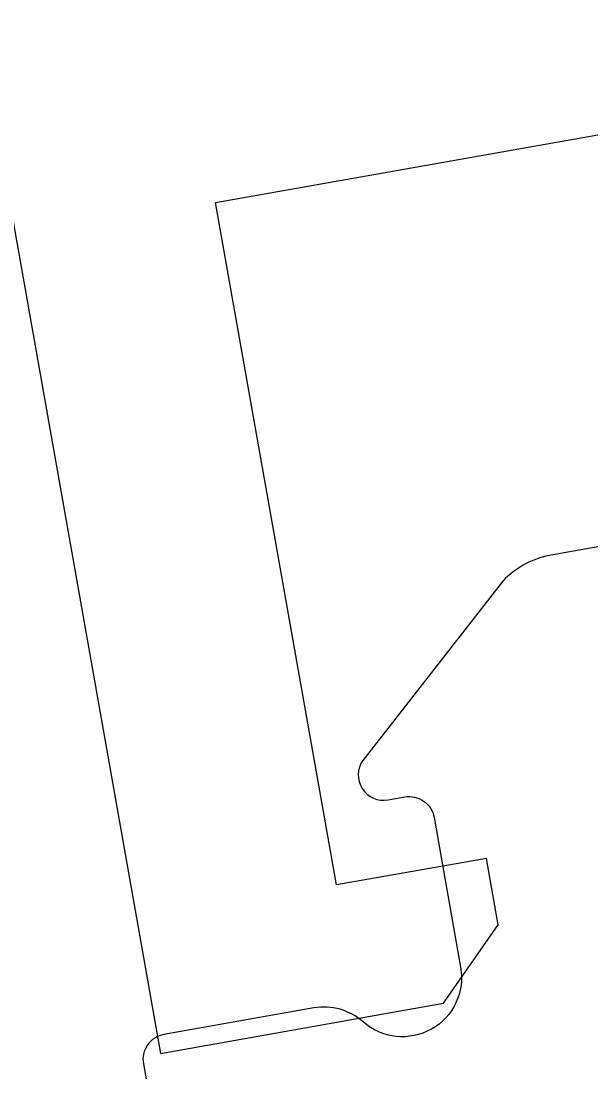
# Model space of a CAD drawing. Header units: millimetres. Extents: x -434100 to 9270898, y 0 to 249028.
# Drawn here: x 75377.57 to 75381.68, y 106373.05 to 106380.63 of the extents above; entities that cross this region are included whole.
import ezdxf
from ezdxf import colors
from ezdxf.entities.mleader import LeaderData, LeaderLine
from ezdxf.math import Vec2, Vec3

# ---------------------------------------------------------------- set-up
doc = ezdxf.new("R2010")
doc.units = ezdxf.units.MM
doc.header["$MEASUREMENT"] = 0
doc.linetypes.add('HIDDEN', pattern=[6, 4, -2])
doc.layers.get('0').update_dxf_attribs({"color": 250, "lineweight": 9})
for name, color, linetype, lineweight in [('АР_Отметки', 250, 'Continuous', 15), ('АР_Размеры', 175, 'Continuous', 9), ('АР_Сущ Несущая стена', 216, 'Continuous', 30), ('перекр 0.3', 181, 'Continuous', 30)]:
    doc.layers.add(name, color=color, linetype=linetype, lineweight=lineweight)
doc.styles.add('ISOCPEUR', font='isocpeur.TTF', dxfattribs={"width": 0.7})

# ---------------------------------------------------------------- blocks, each defined once
blk = doc.blocks.new('_DotSmall')
at = {"color": 0, "linetype": 'ByBlock', "const_width": 0.5}
blk.add_lwpolyline([(-0.0625, 0, 1), (0.0625, 0, 1)], format="xyb", close=True, dxfattribs=at)

msp = doc.modelspace()

# ---------------------------------------------------------------- linework, layer by layer
at = {"layer": 'АР_Размеры', "color": 5, "lineweight": 0, "ltscale": 100, "transparency": 33554687}
msp.add_lwpolyline([(75361.3021, 106470.6668), (75378.5795, 106373.185), (75380.6204, 106373.5468), (75381.0155, 106374.112), (75380.9303, 106374.5923), (75379.8499, 106374.4008), (75378.9775, 106379.3229), (75382.6991, 106379.9825)], dxfattribs=at)
msp.add_lwpolyline([(75361.3021, 106470.6668), (75378.5795, 106373.185), (75380.6204, 106373.5468), (75381.0155, 106374.112), (75380.9303, 106374.5923), (75379.8499, 106374.4008), (75378.9775, 106379.3229), (75382.6991, 106379.9825)], dxfattribs=at)
msp.add_lwpolyline([(75361.3021, 106470.6668), (75378.5795, 106373.185), (75380.6204, 106373.5468), (75381.0155, 106374.112), (75380.9303, 106374.5923), (75379.8499, 106374.4008), (75378.9775, 106379.3229), (75382.6991, 106379.9825)], dxfattribs=at)
msp.add_lwpolyline([(75361.3021, 106470.6668), (75378.5795, 106373.185), (75380.6204, 106373.5468), (75381.0155, 106374.112), (75380.9303, 106374.5923), (75379.8499, 106374.4008), (75378.9775, 106379.3229), (75382.6991, 106379.9825)], dxfattribs=at)
msp.add_lwpolyline([(75361.3021, 106470.6668), (75378.5795, 106373.185), (75380.6204, 106373.5468), (75381.0155, 106374.112), (75380.9303, 106374.5923), (75379.8499, 106374.4008), (75378.9775, 106379.3229), (75382.6991, 106379.9825)], dxfattribs=at)
msp.add_lwpolyline([(75361.3021, 106470.6668), (75378.5795, 106373.185), (75380.6204, 106373.5468), (75381.0155, 106374.112), (75380.9303, 106374.5923), (75379.8499, 106374.4008), (75378.9775, 106379.3229), (75382.6991, 106379.9825)], dxfattribs=at)
msp.add_lwpolyline([(75361.3021, 106470.6668), (75378.5795, 106373.185), (75380.6204, 106373.5468), (75381.0155, 106374.112), (75380.9303, 106374.5923), (75379.8499, 106374.4008), (75378.9775, 106379.3229), (75382.6991, 106379.9825)], dxfattribs=at)
msp.add_lwpolyline([(75361.3021, 106470.6668), (75378.5795, 106373.185), (75380.6204, 106373.5468), (75381.0155, 106374.112), (75380.9303, 106374.5923), (75379.8499, 106374.4008), (75378.9775, 106379.3229), (75382.6991, 106379.9825)], dxfattribs=at)
msp.add_lwpolyline([(75361.3021, 106470.6668), (75378.5795, 106373.185), (75380.6204, 106373.5468), (75381.0155, 106374.112), (75380.9303, 106374.5923), (75379.8499, 106374.4008), (75378.9775, 106379.3229), (75382.6991, 106379.9825)], dxfattribs=at)
msp.add_lwpolyline([(75361.3021, 106470.6668), (75378.5795, 106373.185), (75380.6204, 106373.5468), (75381.0155, 106374.112), (75380.9303, 106374.5923), (75379.8499, 106374.4008), (75378.9775, 106379.3229), (75382.6991, 106379.9825)], dxfattribs=at)
msp.add_lwpolyline([(75361.3021, 106470.6668), (75378.5795, 106373.185), (75380.6204, 106373.5468), (75381.0155, 106374.112), (75380.9303, 106374.5923), (75379.8499, 106374.4008), (75378.9775, 106379.3229), (75382.6991, 106379.9825)], dxfattribs=at)
msp.add_lwpolyline([(75361.3021, 106470.6668), (75378.5795, 106373.185), (75380.6204, 106373.5468), (75381.0155, 106374.112), (75380.9303, 106374.5923), (75379.8499, 106374.4008), (75378.9775, 106379.3229), (75382.6991, 106379.9825)], dxfattribs=at)
msp.add_lwpolyline([(75361.3021, 106470.6668), (75378.5795, 106373.185), (75380.6204, 106373.5468), (75381.0155, 106374.112), (75380.9303, 106374.5923), (75379.8499, 106374.4008), (75378.9775, 106379.3229), (75382.6991, 106379.9825)], dxfattribs=at)
msp.add_lwpolyline([(75361.3021, 106470.6668), (75378.5795, 106373.185), (75380.6204, 106373.5468), (75381.0155, 106374.112), (75380.9303, 106374.5923), (75379.8499, 106374.4008), (75378.9775, 106379.3229), (75382.6991, 106379.9825)], dxfattribs=at)
msp.add_lwpolyline([(75361.3021, 106470.6668), (75378.5795, 106373.185), (75380.6204, 106373.5468), (75381.0155, 106374.112), (75380.9303, 106374.5923), (75379.8499, 106374.4008), (75378.9775, 106379.3229), (75382.6991, 106379.9825)], dxfattribs=at)
msp.add_lwpolyline([(75361.3021, 106470.6668), (75378.5795, 106373.185), (75380.6204, 106373.5468), (75381.0155, 106374.112), (75380.9303, 106374.5923), (75379.8499, 106374.4008), (75378.9775, 106379.3229), (75382.6991, 106379.9825)], dxfattribs=at)
msp.add_lwpolyline([(75361.3021, 106470.6668), (75378.5795, 106373.185), (75380.6204, 106373.5468), (75381.0155, 106374.112), (75380.9303, 106374.5923), (75379.8499, 106374.4008), (75378.9775, 106379.3229), (75382.6991, 106379.9825)], dxfattribs=at)
msp.add_lwpolyline([(75361.3021, 106470.6668), (75378.5795, 106373.185), (75380.6204, 106373.5468), (75381.0155, 106374.112), (75380.9303, 106374.5923), (75379.8499, 106374.4008), (75378.9775, 106379.3229), (75382.6991, 106379.9825)], dxfattribs=at)
msp.add_lwpolyline([(75361.3021, 106470.6668), (75378.5795, 106373.185), (75380.6204, 106373.5468), (75381.0155, 106374.112), (75380.9303, 106374.5923), (75379.8499, 106374.4008), (75378.9775, 106379.3229), (75382.6991, 106379.9825)], dxfattribs=at)
msp.add_lwpolyline([(75361.3021, 106470.6668), (75378.5795, 106373.185), (75380.6204, 106373.5468), (75381.0155, 106374.112), (75380.9303, 106374.5923), (75379.8499, 106374.4008), (75378.9775, 106379.3229), (75382.6991, 106379.9825)], dxfattribs=at)
msp.add_lwpolyline([(75361.3021, 106470.6668), (75378.5795, 106373.185), (75380.6204, 106373.5468), (75381.0155, 106374.112), (75380.9303, 106374.5923), (75379.8499, 106374.4008), (75378.9775, 106379.3229), (75382.6991, 106379.9825)], dxfattribs=at)
msp.add_lwpolyline([(75361.3021, 106470.6668), (75378.5795, 106373.185), (75380.6204, 106373.5468), (75381.0155, 106374.112), (75380.9303, 106374.5923), (75379.8499, 106374.4008), (75378.9775, 106379.3229), (75382.6991, 106379.9825)], dxfattribs=at)
msp.add_lwpolyline([(75361.3021, 106470.6668), (75378.5795, 106373.185), (75380.6204, 106373.5468), (75381.0155, 106374.112), (75380.9303, 106374.5923), (75379.8499, 106374.4008), (75378.9775, 106379.3229), (75382.6991, 106379.9825)], dxfattribs=at)
msp.add_lwpolyline([(75361.3021, 106470.6668), (75378.5795, 106373.185), (75380.6204, 106373.5468), (75381.0155, 106374.112), (75380.9303, 106374.5923), (75379.8499, 106374.4008), (75378.9775, 106379.3229), (75382.6991, 106379.9825)], dxfattribs=at)
msp.add_lwpolyline([(75361.3021, 106470.6668), (75378.5795, 106373.185), (75380.6204, 106373.5468), (75381.0155, 106374.112), (75380.9303, 106374.5923), (75379.8499, 106374.4008), (75378.9775, 106379.3229), (75382.6991, 106379.9825)], dxfattribs=at)
msp.add_lwpolyline([(75361.3021, 106470.6668), (75378.5795, 106373.185), (75380.6204, 106373.5468), (75381.0155, 106374.112), (75380.9303, 106374.5923), (75379.8499, 106374.4008), (75378.9775, 106379.3229), (75382.6991, 106379.9825)], dxfattribs=at)
msp.add_lwpolyline([(75361.3021, 106470.6668), (75378.5795, 106373.185), (75380.6204, 106373.5468), (75381.0155, 106374.112), (75380.9303, 106374.5923), (75379.8499, 106374.4008), (75378.9775, 106379.3229), (75382.6991, 106379.9825)], dxfattribs=at)
msp.add_lwpolyline([(75361.3021, 106470.6668), (75378.5795, 106373.185), (75380.6204, 106373.5468), (75381.0155, 106374.112), (75380.9303, 106374.5923), (75379.8499, 106374.4008), (75378.9775, 106379.3229), (75382.6991, 106379.9825)], dxfattribs=at)
msp.add_lwpolyline([(75361.3021, 106470.6668), (75378.5795, 106373.185), (75380.6204, 106373.5468), (75381.0155, 106374.112), (75380.9303, 106374.5923), (75379.8499, 106374.4008), (75378.9775, 106379.3229), (75382.6991, 106379.9825)], dxfattribs=at)
msp.add_lwpolyline([(75361.3021, 106470.6668), (75378.5795, 106373.185), (75380.6204, 106373.5468), (75381.0155, 106374.112), (75380.9303, 106374.5923), (75379.8499, 106374.4008), (75378.9775, 106379.3229), (75382.6991, 106379.9825)], dxfattribs=at)
msp.add_lwpolyline([(75361.3021, 106470.6668), (75378.5795, 106373.185), (75380.6204, 106373.5468), (75381.0155, 106374.112), (75380.9303, 106374.5923), (75379.8499, 106374.4008), (75378.9775, 106379.3229), (75382.6991, 106379.9825)], dxfattribs=at)
msp.add_lwpolyline([(75361.3021, 106470.6668), (75378.5795, 106373.185), (75380.6204, 106373.5468), (75381.0155, 106374.112), (75380.9303, 106374.5923), (75379.8499, 106374.4008), (75378.9775, 106379.3229), (75382.6991, 106379.9825)], dxfattribs=at)
msp.add_lwpolyline([(75361.3021, 106470.6668), (75378.5795, 106373.185), (75380.6204, 106373.5468), (75381.0155, 106374.112), (75380.9303, 106374.5923), (75379.8499, 106374.4008), (75378.9775, 106379.3229), (75382.6991, 106379.9825)], dxfattribs=at)
msp.add_lwpolyline([(75361.3021, 106470.6668), (75378.5795, 106373.185), (75380.6204, 106373.5468), (75381.0155, 106374.112), (75380.9303, 106374.5923), (75379.8499, 106374.4008), (75378.9775, 106379.3229), (75382.6991, 106379.9825)], dxfattribs=at)
msp.add_lwpolyline([(75361.3021, 106470.6668), (75378.5795, 106373.185), (75380.6204, 106373.5468), (75381.0155, 106374.112), (75380.9303, 106374.5923), (75379.8499, 106374.4008), (75378.9775, 106379.3229), (75382.6991, 106379.9825)], dxfattribs=at)
msp.add_lwpolyline([(75361.3021, 106470.6668), (75378.5795, 106373.185), (75380.6204, 106373.5468), (75381.0155, 106374.112), (75380.9303, 106374.5923), (75379.8499, 106374.4008), (75378.9775, 106379.3229), (75382.6991, 106379.9825)], dxfattribs=at)
msp.add_lwpolyline([(75361.3021, 106470.6668), (75378.5795, 106373.185), (75380.6204, 106373.5468), (75381.0155, 106374.112), (75380.9303, 106374.5923), (75379.8499, 106374.4008), (75378.9775, 106379.3229), (75382.6991, 106379.9825)], dxfattribs=at)
msp.add_lwpolyline([(75361.3021, 106470.6668), (75378.5795, 106373.185), (75380.6204, 106373.5468), (75381.0155, 106374.112), (75380.9303, 106374.5923), (75379.8499, 106374.4008), (75378.9775, 106379.3229), (75382.6991, 106379.9825)], dxfattribs=at)
msp.add_lwpolyline([(75361.3021, 106470.6668), (75378.5795, 106373.185), (75380.6204, 106373.5468), (75381.0155, 106374.112), (75380.9303, 106374.5923), (75379.8499, 106374.4008), (75378.9775, 106379.3229), (75382.6991, 106379.9825)], dxfattribs=at)
msp.add_lwpolyline([(75361.3021, 106470.6668), (75378.5795, 106373.185), (75380.6204, 106373.5468), (75381.0155, 106374.112), (75380.9303, 106374.5923), (75379.8499, 106374.4008), (75378.9775, 106379.3229), (75382.6991, 106379.9825)], dxfattribs=at)
msp.add_lwpolyline([(75361.3021, 106470.6668), (75378.5795, 106373.185), (75380.6204, 106373.5468), (75381.0155, 106374.112), (75380.9303, 106374.5923), (75379.8499, 106374.4008), (75378.9775, 106379.3229), (75382.6991, 106379.9825)], dxfattribs=at)
msp.add_lwpolyline([(75361.3021, 106470.6668), (75378.5795, 106373.185), (75380.6204, 106373.5468), (75381.0155, 106374.112), (75380.9303, 106374.5923), (75379.8499, 106374.4008), (75378.9775, 106379.3229), (75382.6991, 106379.9825)], dxfattribs=at)
msp.add_lwpolyline([(75361.3021, 106470.6668), (75378.5795, 106373.185), (75380.6204, 106373.5468), (75381.0155, 106374.112), (75380.9303, 106374.5923), (75379.8499, 106374.4008), (75378.9775, 106379.3229), (75382.6991, 106379.9825)], dxfattribs=at)
msp.add_lwpolyline([(75361.3021, 106470.6668), (75378.5795, 106373.185), (75380.6204, 106373.5468), (75381.0155, 106374.112), (75380.9303, 106374.5923), (75379.8499, 106374.4008), (75378.9775, 106379.3229), (75382.6991, 106379.9825)], dxfattribs=at)
msp.add_lwpolyline([(75361.3021, 106470.6668), (75378.5795, 106373.185), (75380.6204, 106373.5468), (75381.0155, 106374.112), (75380.9303, 106374.5923), (75379.8499, 106374.4008), (75378.9775, 106379.3229), (75382.6991, 106379.9825)], dxfattribs=at)
msp.add_lwpolyline([(75361.3021, 106470.6668), (75378.5795, 106373.185), (75380.6204, 106373.5468), (75381.0155, 106374.112), (75380.9303, 106374.5923), (75379.8499, 106374.4008), (75378.9775, 106379.3229), (75382.6991, 106379.9825)], dxfattribs=at)
msp.add_lwpolyline([(75361.3021, 106470.6668), (75378.5795, 106373.185), (75380.6204, 106373.5468), (75381.0155, 106374.112), (75380.9303, 106374.5923), (75379.8499, 106374.4008), (75378.9775, 106379.3229), (75382.6991, 106379.9825)], dxfattribs=at)
msp.add_lwpolyline([(75361.3021, 106470.6668), (75378.5795, 106373.185), (75380.6204, 106373.5468), (75381.0155, 106374.112), (75380.9303, 106374.5923), (75379.8499, 106374.4008), (75378.9775, 106379.3229), (75382.6991, 106379.9825)], dxfattribs=at)
msp.add_lwpolyline([(75361.3021, 106470.6668), (75378.5795, 106373.185), (75380.6204, 106373.5468), (75381.0155, 106374.112), (75380.9303, 106374.5923), (75379.8499, 106374.4008), (75378.9775, 106379.3229), (75382.6991, 106379.9825)], dxfattribs=at)
msp.add_lwpolyline([(75390.9637, 106366.1882), (75389.3934, 106375.048, 0.414214), (75389.1815, 106375.1962), (75388.2334, 106375.0282, 0.228752), (75387.9326, 106374.8111, -0.710164), (75387.1372, 106374.9398), (75386.9457, 106376.0203, -0.4144), (75387.0938, 106376.2323), (75387.2139, 106376.2536, 0.66825), (75387.2867, 106376.5836), (75385.8947, 106377.4512, 0.164348), (75385.4907, 106377.5055), (75381.409, 106376.7821, 0.164348), (75381.0483, 106376.5922), (75380.0393, 106375.2991, 0.66825), (75380.2211, 106375.0142), (75380.3411, 106375.0354, -0.4144), (75380.5531, 106374.8873), (75380.7446, 106373.8068, -0.710164), (75380.0419, 106373.4126, 0.228752), (75379.6848, 106373.513), (75378.6044, 106373.3215, 0.4144), (75378.4562, 106373.1095), (75379.7116, 106366.0265, 0.430028)], format="xyb", dxfattribs=at)
msp.add_lwpolyline([(75390.9637, 106366.1882), (75389.3934, 106375.048, 0.414214), (75389.1815, 106375.1962), (75388.2334, 106375.0282, 0.228752), (75387.9326, 106374.8111, -0.710164), (75387.1372, 106374.9398), (75386.9457, 106376.0203, -0.4144), (75387.0938, 106376.2323), (75387.2139, 106376.2536, 0.66825), (75387.2867, 106376.5836), (75385.8947, 106377.4512, 0.164348), (75385.4907, 106377.5055), (75381.409, 106376.7821, 0.164348), (75381.0483, 106376.5922), (75380.0393, 106375.2991, 0.66825), (75380.2211, 106375.0142), (75380.3411, 106375.0354, -0.4144), (75380.5531, 106374.8873), (75380.7446, 106373.8068, -0.710164), (75380.0419, 106373.4126, 0.228752), (75379.6848, 106373.513), (75378.6044, 106373.3215, 0.4144), (75378.4562, 106373.1095), (75379.7116, 106366.0265, 0.430028)], format="xyb", dxfattribs=at)
msp.add_lwpolyline([(75390.9637, 106366.1882), (75389.3934, 106375.048, 0.414214), (75389.1815, 106375.1962), (75388.2334, 106375.0282, 0.228752), (75387.9326, 106374.8111, -0.710164), (75387.1372, 106374.9398), (75386.9457, 106376.0203, -0.4144), (75387.0938, 106376.2323), (75387.2139, 106376.2536, 0.66825), (75387.2867, 106376.5836), (75385.8947, 106377.4512, 0.164348), (75385.4907, 106377.5055), (75381.409, 106376.7821, 0.164348), (75381.0483, 106376.5922), (75380.0393, 106375.2991, 0.66825), (75380.2211, 106375.0142), (75380.3411, 106375.0354, -0.4144), (75380.5531, 106374.8873), (75380.7446, 106373.8068, -0.710164), (75380.0419, 106373.4126, 0.228752), (75379.6848, 106373.513), (75378.6044, 106373.3215, 0.4144), (75378.4562, 106373.1095), (75379.7116, 106366.0265, 0.430028)], format="xyb", dxfattribs=at)
msp.add_lwpolyline([(75390.9637, 106366.1882), (75389.3934, 106375.048, 0.414214), (75389.1815, 106375.1962), (75388.2334, 106375.0282, 0.228752), (75387.9326, 106374.8111, -0.710164), (75387.1372, 106374.9398), (75386.9457, 106376.0203, -0.4144), (75387.0938, 106376.2323), (75387.2139, 106376.2536, 0.66825), (75387.2867, 106376.5836), (75385.8947, 106377.4512, 0.164348), (75385.4907, 106377.5055), (75381.409, 106376.7821, 0.164348), (75381.0483, 106376.5922), (75380.0393, 106375.2991, 0.66825), (75380.2211, 106375.0142), (75380.3411, 106375.0354, -0.4144), (75380.5531, 106374.8873), (75380.7446, 106373.8068, -0.710164), (75380.0419, 106373.4126, 0.228752), (75379.6848, 106373.513), (75378.6044, 106373.3215, 0.4144), (75378.4562, 106373.1095), (75379.7116, 106366.0265, 0.430028)], format="xyb", dxfattribs=at)
msp.add_lwpolyline([(75390.9637, 106366.1882), (75389.3934, 106375.048, 0.414214), (75389.1815, 106375.1962), (75388.2334, 106375.0282, 0.228752), (75387.9326, 106374.8111, -0.710164), (75387.1372, 106374.9398), (75386.9457, 106376.0203, -0.4144), (75387.0938, 106376.2323), (75387.2139, 106376.2536, 0.66825), (75387.2867, 106376.5836), (75385.8947, 106377.4512, 0.164348), (75385.4907, 106377.5055), (75381.409, 106376.7821, 0.164348), (75381.0483, 106376.5922), (75380.0393, 106375.2991, 0.66825), (75380.2211, 106375.0142), (75380.3411, 106375.0354, -0.4144), (75380.5531, 106374.8873), (75380.7446, 106373.8068, -0.710164), (75380.0419, 106373.4126, 0.228752), (75379.6848, 106373.513), (75378.6044, 106373.3215, 0.4144), (75378.4562, 106373.1095), (75379.7116, 106366.0265, 0.430028)], format="xyb", dxfattribs=at)
msp.add_lwpolyline([(75390.9637, 106366.1882), (75389.3934, 106375.048, 0.414214), (75389.1815, 106375.1962), (75388.2334, 106375.0282, 0.228752), (75387.9326, 106374.8111, -0.710164), (75387.1372, 106374.9398), (75386.9457, 106376.0203, -0.4144), (75387.0938, 106376.2323), (75387.2139, 106376.2536, 0.66825), (75387.2867, 106376.5836), (75385.8947, 106377.4512, 0.164348), (75385.4907, 106377.5055), (75381.409, 106376.7821, 0.164348), (75381.0483, 106376.5922), (75380.0393, 106375.2991, 0.66825), (75380.2211, 106375.0142), (75380.3411, 106375.0354, -0.4144), (75380.5531, 106374.8873), (75380.7446, 106373.8068, -0.710164), (75380.0419, 106373.4126, 0.228752), (75379.6848, 106373.513), (75378.6044, 106373.3215, 0.4144), (75378.4562, 106373.1095), (75379.7116, 106366.0265, 0.430028)], format="xyb", dxfattribs=at)
msp.add_lwpolyline([(75390.9637, 106366.1882), (75389.3934, 106375.048, 0.414214), (75389.1815, 106375.1962), (75388.2334, 106375.0282, 0.228752), (75387.9326, 106374.8111, -0.710164), (75387.1372, 106374.9398), (75386.9457, 106376.0203, -0.4144), (75387.0938, 106376.2323), (75387.2139, 106376.2536, 0.66825), (75387.2867, 106376.5836), (75385.8947, 106377.4512, 0.164348), (75385.4907, 106377.5055), (75381.409, 106376.7821, 0.164348), (75381.0483, 106376.5922), (75380.0393, 106375.2991, 0.66825), (75380.2211, 106375.0142), (75380.3411, 106375.0354, -0.4144), (75380.5531, 106374.8873), (75380.7446, 106373.8068, -0.710164), (75380.0419, 106373.4126, 0.228752), (75379.6848, 106373.513), (75378.6044, 106373.3215, 0.4144), (75378.4562, 106373.1095), (75379.7116, 106366.0265, 0.430028)], format="xyb", dxfattribs=at)
msp.add_lwpolyline([(75390.9637, 106366.1882), (75389.3934, 106375.048, 0.414214), (75389.1815, 106375.1962), (75388.2334, 106375.0282, 0.228752), (75387.9326, 106374.8111, -0.710164), (75387.1372, 106374.9398), (75386.9457, 106376.0203, -0.4144), (75387.0938, 106376.2323), (75387.2139, 106376.2536, 0.66825), (75387.2867, 106376.5836), (75385.8947, 106377.4512, 0.164348), (75385.4907, 106377.5055), (75381.409, 106376.7821, 0.164348), (75381.0483, 106376.5922), (75380.0393, 106375.2991, 0.66825), (75380.2211, 106375.0142), (75380.3411, 106375.0354, -0.4144), (75380.5531, 106374.8873), (75380.7446, 106373.8068, -0.710164), (75380.0419, 106373.4126, 0.228752), (75379.6848, 106373.513), (75378.6044, 106373.3215, 0.4144), (75378.4562, 106373.1095), (75379.7116, 106366.0265, 0.430028)], format="xyb", dxfattribs=at)
msp.add_lwpolyline([(75390.9637, 106366.1882), (75389.3934, 106375.048, 0.414214), (75389.1815, 106375.1962), (75388.2334, 106375.0282, 0.228752), (75387.9326, 106374.8111, -0.710164), (75387.1372, 106374.9398), (75386.9457, 106376.0203, -0.4144), (75387.0938, 106376.2323), (75387.2139, 106376.2536, 0.66825), (75387.2867, 106376.5836), (75385.8947, 106377.4512, 0.164348), (75385.4907, 106377.5055), (75381.409, 106376.7821, 0.164348), (75381.0483, 106376.5922), (75380.0393, 106375.2991, 0.66825), (75380.2211, 106375.0142), (75380.3411, 106375.0354, -0.4144), (75380.5531, 106374.8873), (75380.7446, 106373.8068, -0.710164), (75380.0419, 106373.4126, 0.228752), (75379.6848, 106373.513), (75378.6044, 106373.3215, 0.4144), (75378.4562, 106373.1095), (75379.7116, 106366.0265, 0.430028)], format="xyb", dxfattribs=at)
msp.add_lwpolyline([(75390.9637, 106366.1882), (75389.3934, 106375.048, 0.414214), (75389.1815, 106375.1962), (75388.2334, 106375.0282, 0.228752), (75387.9326, 106374.8111, -0.710164), (75387.1372, 106374.9398), (75386.9457, 106376.0203, -0.4144), (75387.0938, 106376.2323), (75387.2139, 106376.2536, 0.66825), (75387.2867, 106376.5836), (75385.8947, 106377.4512, 0.164348), (75385.4907, 106377.5055), (75381.409, 106376.7821, 0.164348), (75381.0483, 106376.5922), (75380.0393, 106375.2991, 0.66825), (75380.2211, 106375.0142), (75380.3411, 106375.0354, -0.4144), (75380.5531, 106374.8873), (75380.7446, 106373.8068, -0.710164), (75380.0419, 106373.4126, 0.228752), (75379.6848, 106373.513), (75378.6044, 106373.3215, 0.4144), (75378.4562, 106373.1095), (75379.7116, 106366.0265, 0.430028)], format="xyb", dxfattribs=at)
msp.add_lwpolyline([(75390.9637, 106366.1882), (75389.3934, 106375.048, 0.414214), (75389.1815, 106375.1962), (75388.2334, 106375.0282, 0.228752), (75387.9326, 106374.8111, -0.710164), (75387.1372, 106374.9398), (75386.9457, 106376.0203, -0.4144), (75387.0938, 106376.2323), (75387.2139, 106376.2536, 0.66825), (75387.2867, 106376.5836), (75385.8947, 106377.4512, 0.164348), (75385.4907, 106377.5055), (75381.409, 106376.7821, 0.164348), (75381.0483, 106376.5922), (75380.0393, 106375.2991, 0.66825), (75380.2211, 106375.0142), (75380.3411, 106375.0354, -0.4144), (75380.5531, 106374.8873), (75380.7446, 106373.8068, -0.710164), (75380.0419, 106373.4126, 0.228752), (75379.6848, 106373.513), (75378.6044, 106373.3215, 0.4144), (75378.4562, 106373.1095), (75379.7116, 106366.0265, 0.430028)], format="xyb", dxfattribs=at)
msp.add_lwpolyline([(75390.9637, 106366.1882), (75389.3934, 106375.048, 0.414214), (75389.1815, 106375.1962), (75388.2334, 106375.0282, 0.228752), (75387.9326, 106374.8111, -0.710164), (75387.1372, 106374.9398), (75386.9457, 106376.0203, -0.4144), (75387.0938, 106376.2323), (75387.2139, 106376.2536, 0.66825), (75387.2867, 106376.5836), (75385.8947, 106377.4512, 0.164348), (75385.4907, 106377.5055), (75381.409, 106376.7821, 0.164348), (75381.0483, 106376.5922), (75380.0393, 106375.2991, 0.66825), (75380.2211, 106375.0142), (75380.3411, 106375.0354, -0.4144), (75380.5531, 106374.8873), (75380.7446, 106373.8068, -0.710164), (75380.0419, 106373.4126, 0.228752), (75379.6848, 106373.513), (75378.6044, 106373.3215, 0.4144), (75378.4562, 106373.1095), (75379.7116, 106366.0265, 0.430028)], format="xyb", dxfattribs=at)
msp.add_lwpolyline([(75390.9637, 106366.1882), (75389.3934, 106375.048, 0.414214), (75389.1815, 106375.1962), (75388.2334, 106375.0282, 0.228752), (75387.9326, 106374.8111, -0.710164), (75387.1372, 106374.9398), (75386.9457, 106376.0203, -0.4144), (75387.0938, 106376.2323), (75387.2139, 106376.2536, 0.66825), (75387.2867, 106376.5836), (75385.8947, 106377.4512, 0.164348), (75385.4907, 106377.5055), (75381.409, 106376.7821, 0.164348), (75381.0483, 106376.5922), (75380.0393, 106375.2991, 0.66825), (75380.2211, 106375.0142), (75380.3411, 106375.0354, -0.4144), (75380.5531, 106374.8873), (75380.7446, 106373.8068, -0.710164), (75380.0419, 106373.4126, 0.228752), (75379.6848, 106373.513), (75378.6044, 106373.3215, 0.4144), (75378.4562, 106373.1095), (75379.7116, 106366.0265, 0.430028)], format="xyb", dxfattribs=at)
msp.add_lwpolyline([(75390.9637, 106366.1882), (75389.3934, 106375.048, 0.414214), (75389.1815, 106375.1962), (75388.2334, 106375.0282, 0.228752), (75387.9326, 106374.8111, -0.710164), (75387.1372, 106374.9398), (75386.9457, 106376.0203, -0.4144), (75387.0938, 106376.2323), (75387.2139, 106376.2536, 0.66825), (75387.2867, 106376.5836), (75385.8947, 106377.4512, 0.164348), (75385.4907, 106377.5055), (75381.409, 106376.7821, 0.164348), (75381.0483, 106376.5922), (75380.0393, 106375.2991, 0.66825), (75380.2211, 106375.0142), (75380.3411, 106375.0354, -0.4144), (75380.5531, 106374.8873), (75380.7446, 106373.8068, -0.710164), (75380.0419, 106373.4126, 0.228752), (75379.6848, 106373.513), (75378.6044, 106373.3215, 0.4144), (75378.4562, 106373.1095), (75379.7116, 106366.0265, 0.430028)], format="xyb", dxfattribs=at)
msp.add_lwpolyline([(75390.9637, 106366.1882), (75389.3934, 106375.048, 0.414214), (75389.1815, 106375.1962), (75388.2334, 106375.0282, 0.228752), (75387.9326, 106374.8111, -0.710164), (75387.1372, 106374.9398), (75386.9457, 106376.0203, -0.4144), (75387.0938, 106376.2323), (75387.2139, 106376.2536, 0.66825), (75387.2867, 106376.5836), (75385.8947, 106377.4512, 0.164348), (75385.4907, 106377.5055), (75381.409, 106376.7821, 0.164348), (75381.0483, 106376.5922), (75380.0393, 106375.2991, 0.66825), (75380.2211, 106375.0142), (75380.3411, 106375.0354, -0.4144), (75380.5531, 106374.8873), (75380.7446, 106373.8068, -0.710164), (75380.0419, 106373.4126, 0.228752), (75379.6848, 106373.513), (75378.6044, 106373.3215, 0.4144), (75378.4562, 106373.1095), (75379.7116, 106366.0265, 0.430028)], format="xyb", dxfattribs=at)
msp.add_lwpolyline([(75390.9637, 106366.1882), (75389.3934, 106375.048, 0.414214), (75389.1815, 106375.1962), (75388.2334, 106375.0282, 0.228752), (75387.9326, 106374.8111, -0.710164), (75387.1372, 106374.9398), (75386.9457, 106376.0203, -0.4144), (75387.0938, 106376.2323), (75387.2139, 106376.2536, 0.66825), (75387.2867, 106376.5836), (75385.8947, 106377.4512, 0.164348), (75385.4907, 106377.5055), (75381.409, 106376.7821, 0.164348), (75381.0483, 106376.5922), (75380.0393, 106375.2991, 0.66825), (75380.2211, 106375.0142), (75380.3411, 106375.0354, -0.4144), (75380.5531, 106374.8873), (75380.7446, 106373.8068, -0.710164), (75380.0419, 106373.4126, 0.228752), (75379.6848, 106373.513), (75378.6044, 106373.3215, 0.4144), (75378.4562, 106373.1095), (75379.7116, 106366.0265, 0.430028)], format="xyb", dxfattribs=at)
msp.add_lwpolyline([(75390.9637, 106366.1882), (75389.3934, 106375.048, 0.414214), (75389.1815, 106375.1962), (75388.2334, 106375.0282, 0.228752), (75387.9326, 106374.8111, -0.710164), (75387.1372, 106374.9398), (75386.9457, 106376.0203, -0.4144), (75387.0938, 106376.2323), (75387.2139, 106376.2536, 0.66825), (75387.2867, 106376.5836), (75385.8947, 106377.4512, 0.164348), (75385.4907, 106377.5055), (75381.409, 106376.7821, 0.164348), (75381.0483, 106376.5922), (75380.0393, 106375.2991, 0.66825), (75380.2211, 106375.0142), (75380.3411, 106375.0354, -0.4144), (75380.5531, 106374.8873), (75380.7446, 106373.8068, -0.710164), (75380.0419, 106373.4126, 0.228752), (75379.6848, 106373.513), (75378.6044, 106373.3215, 0.4144), (75378.4562, 106373.1095), (75379.7116, 106366.0265, 0.430028)], format="xyb", dxfattribs=at)
msp.add_lwpolyline([(75390.9637, 106366.1882), (75389.3934, 106375.048, 0.414214), (75389.1815, 106375.1962), (75388.2334, 106375.0282, 0.228752), (75387.9326, 106374.8111, -0.710164), (75387.1372, 106374.9398), (75386.9457, 106376.0203, -0.4144), (75387.0938, 106376.2323), (75387.2139, 106376.2536, 0.66825), (75387.2867, 106376.5836), (75385.8947, 106377.4512, 0.164348), (75385.4907, 106377.5055), (75381.409, 106376.7821, 0.164348), (75381.0483, 106376.5922), (75380.0393, 106375.2991, 0.66825), (75380.2211, 106375.0142), (75380.3411, 106375.0354, -0.4144), (75380.5531, 106374.8873), (75380.7446, 106373.8068, -0.710164), (75380.0419, 106373.4126, 0.228752), (75379.6848, 106373.513), (75378.6044, 106373.3215, 0.4144), (75378.4562, 106373.1095), (75379.7116, 106366.0265, 0.430028)], format="xyb", dxfattribs=at)
msp.add_lwpolyline([(75390.9637, 106366.1882), (75389.3934, 106375.048, 0.414214), (75389.1815, 106375.1962), (75388.2334, 106375.0282, 0.228752), (75387.9326, 106374.8111, -0.710164), (75387.1372, 106374.9398), (75386.9457, 106376.0203, -0.4144), (75387.0938, 106376.2323), (75387.2139, 106376.2536, 0.66825), (75387.2867, 106376.5836), (75385.8947, 106377.4512, 0.164348), (75385.4907, 106377.5055), (75381.409, 106376.7821, 0.164348), (75381.0483, 106376.5922), (75380.0393, 106375.2991, 0.66825), (75380.2211, 106375.0142), (75380.3411, 106375.0354, -0.4144), (75380.5531, 106374.8873), (75380.7446, 106373.8068, -0.710164), (75380.0419, 106373.4126, 0.228752), (75379.6848, 106373.513), (75378.6044, 106373.3215, 0.4144), (75378.4562, 106373.1095), (75379.7116, 106366.0265, 0.430028)], format="xyb", dxfattribs=at)
msp.add_lwpolyline([(75390.9637, 106366.1882), (75389.3934, 106375.048, 0.414214), (75389.1815, 106375.1962), (75388.2334, 106375.0282, 0.228752), (75387.9326, 106374.8111, -0.710164), (75387.1372, 106374.9398), (75386.9457, 106376.0203, -0.4144), (75387.0938, 106376.2323), (75387.2139, 106376.2536, 0.66825), (75387.2867, 106376.5836), (75385.8947, 106377.4512, 0.164348), (75385.4907, 106377.5055), (75381.409, 106376.7821, 0.164348), (75381.0483, 106376.5922), (75380.0393, 106375.2991, 0.66825), (75380.2211, 106375.0142), (75380.3411, 106375.0354, -0.4144), (75380.5531, 106374.8873), (75380.7446, 106373.8068, -0.710164), (75380.0419, 106373.4126, 0.228752), (75379.6848, 106373.513), (75378.6044, 106373.3215, 0.4144), (75378.4562, 106373.1095), (75379.7116, 106366.0265, 0.430028)], format="xyb", dxfattribs=at)
msp.add_lwpolyline([(75390.9637, 106366.1882), (75389.3934, 106375.048, 0.414214), (75389.1815, 106375.1962), (75388.2334, 106375.0282, 0.228752), (75387.9326, 106374.8111, -0.710164), (75387.1372, 106374.9398), (75386.9457, 106376.0203, -0.4144), (75387.0938, 106376.2323), (75387.2139, 106376.2536, 0.66825), (75387.2867, 106376.5836), (75385.8947, 106377.4512, 0.164348), (75385.4907, 106377.5055), (75381.409, 106376.7821, 0.164348), (75381.0483, 106376.5922), (75380.0393, 106375.2991, 0.66825), (75380.2211, 106375.0142), (75380.3411, 106375.0354, -0.4144), (75380.5531, 106374.8873), (75380.7446, 106373.8068, -0.710164), (75380.0419, 106373.4126, 0.228752), (75379.6848, 106373.513), (75378.6044, 106373.3215, 0.4144), (75378.4562, 106373.1095), (75379.7116, 106366.0265, 0.430028)], format="xyb", dxfattribs=at)
msp.add_lwpolyline([(75390.9637, 106366.1882), (75389.3934, 106375.048, 0.414214), (75389.1815, 106375.1962), (75388.2334, 106375.0282, 0.228752), (75387.9326, 106374.8111, -0.710164), (75387.1372, 106374.9398), (75386.9457, 106376.0203, -0.4144), (75387.0938, 106376.2323), (75387.2139, 106376.2536, 0.66825), (75387.2867, 106376.5836), (75385.8947, 106377.4512, 0.164348), (75385.4907, 106377.5055), (75381.409, 106376.7821, 0.164348), (75381.0483, 106376.5922), (75380.0393, 106375.2991, 0.66825), (75380.2211, 106375.0142), (75380.3411, 106375.0354, -0.4144), (75380.5531, 106374.8873), (75380.7446, 106373.8068, -0.710164), (75380.0419, 106373.4126, 0.228752), (75379.6848, 106373.513), (75378.6044, 106373.3215, 0.4144), (75378.4562, 106373.1095), (75379.7116, 106366.0265, 0.430028)], format="xyb", dxfattribs=at)
msp.add_lwpolyline([(75390.9637, 106366.1882), (75389.3934, 106375.048, 0.414214), (75389.1815, 106375.1962), (75388.2334, 106375.0282, 0.228752), (75387.9326, 106374.8111, -0.710164), (75387.1372, 106374.9398), (75386.9457, 106376.0203, -0.4144), (75387.0938, 106376.2323), (75387.2139, 106376.2536, 0.66825), (75387.2867, 106376.5836), (75385.8947, 106377.4512, 0.164348), (75385.4907, 106377.5055), (75381.409, 106376.7821, 0.164348), (75381.0483, 106376.5922), (75380.0393, 106375.2991, 0.66825), (75380.2211, 106375.0142), (75380.3411, 106375.0354, -0.4144), (75380.5531, 106374.8873), (75380.7446, 106373.8068, -0.710164), (75380.0419, 106373.4126, 0.228752), (75379.6848, 106373.513), (75378.6044, 106373.3215, 0.4144), (75378.4562, 106373.1095), (75379.7116, 106366.0265, 0.430028)], format="xyb", dxfattribs=at)
msp.add_lwpolyline([(75390.9637, 106366.1882), (75389.3934, 106375.048, 0.414214), (75389.1815, 106375.1962), (75388.2334, 106375.0282, 0.228752), (75387.9326, 106374.8111, -0.710164), (75387.1372, 106374.9398), (75386.9457, 106376.0203, -0.4144), (75387.0938, 106376.2323), (75387.2139, 106376.2536, 0.66825), (75387.2867, 106376.5836), (75385.8947, 106377.4512, 0.164348), (75385.4907, 106377.5055), (75381.409, 106376.7821, 0.164348), (75381.0483, 106376.5922), (75380.0393, 106375.2991, 0.66825), (75380.2211, 106375.0142), (75380.3411, 106375.0354, -0.4144), (75380.5531, 106374.8873), (75380.7446, 106373.8068, -0.710164), (75380.0419, 106373.4126, 0.228752), (75379.6848, 106373.513), (75378.6044, 106373.3215, 0.4144), (75378.4562, 106373.1095), (75379.7116, 106366.0265, 0.430028)], format="xyb", dxfattribs=at)
msp.add_lwpolyline([(75390.9637, 106366.1882), (75389.3934, 106375.048, 0.414214), (75389.1815, 106375.1962), (75388.2334, 106375.0282, 0.228752), (75387.9326, 106374.8111, -0.710164), (75387.1372, 106374.9398), (75386.9457, 106376.0203, -0.4144), (75387.0938, 106376.2323), (75387.2139, 106376.2536, 0.66825), (75387.2867, 106376.5836), (75385.8947, 106377.4512, 0.164348), (75385.4907, 106377.5055), (75381.409, 106376.7821, 0.164348), (75381.0483, 106376.5922), (75380.0393, 106375.2991, 0.66825), (75380.2211, 106375.0142), (75380.3411, 106375.0354, -0.4144), (75380.5531, 106374.8873), (75380.7446, 106373.8068, -0.710164), (75380.0419, 106373.4126, 0.228752), (75379.6848, 106373.513), (75378.6044, 106373.3215, 0.4144), (75378.4562, 106373.1095), (75379.7116, 106366.0265, 0.430028)], format="xyb", dxfattribs=at)
msp.add_lwpolyline([(75390.9637, 106366.1882), (75389.3934, 106375.048, 0.414214), (75389.1815, 106375.1962), (75388.2334, 106375.0282, 0.228752), (75387.9326, 106374.8111, -0.710164), (75387.1372, 106374.9398), (75386.9457, 106376.0203, -0.4144), (75387.0938, 106376.2323), (75387.2139, 106376.2536, 0.66825), (75387.2867, 106376.5836), (75385.8947, 106377.4512, 0.164348), (75385.4907, 106377.5055), (75381.409, 106376.7821, 0.164348), (75381.0483, 106376.5922), (75380.0393, 106375.2991, 0.66825), (75380.2211, 106375.0142), (75380.3411, 106375.0354, -0.4144), (75380.5531, 106374.8873), (75380.7446, 106373.8068, -0.710164), (75380.0419, 106373.4126, 0.228752), (75379.6848, 106373.513), (75378.6044, 106373.3215, 0.4144), (75378.4562, 106373.1095), (75379.7116, 106366.0265, 0.430028)], format="xyb", dxfattribs=at)
msp.add_lwpolyline([(75390.9637, 106366.1882), (75389.3934, 106375.048, 0.414214), (75389.1815, 106375.1962), (75388.2334, 106375.0282, 0.228752), (75387.9326, 106374.8111, -0.710164), (75387.1372, 106374.9398), (75386.9457, 106376.0203, -0.4144), (75387.0938, 106376.2323), (75387.2139, 106376.2536, 0.66825), (75387.2867, 106376.5836), (75385.8947, 106377.4512, 0.164348), (75385.4907, 106377.5055), (75381.409, 106376.7821, 0.164348), (75381.0483, 106376.5922), (75380.0393, 106375.2991, 0.66825), (75380.2211, 106375.0142), (75380.3411, 106375.0354, -0.4144), (75380.5531, 106374.8873), (75380.7446, 106373.8068, -0.710164), (75380.0419, 106373.4126, 0.228752), (75379.6848, 106373.513), (75378.6044, 106373.3215, 0.4144), (75378.4562, 106373.1095), (75379.7116, 106366.0265, 0.430028)], format="xyb", dxfattribs=at)
msp.add_lwpolyline([(75390.9637, 106366.1882), (75389.3934, 106375.048, 0.414214), (75389.1815, 106375.1962), (75388.2334, 106375.0282, 0.228752), (75387.9326, 106374.8111, -0.710164), (75387.1372, 106374.9398), (75386.9457, 106376.0203, -0.4144), (75387.0938, 106376.2323), (75387.2139, 106376.2536, 0.66825), (75387.2867, 106376.5836), (75385.8947, 106377.4512, 0.164348), (75385.4907, 106377.5055), (75381.409, 106376.7821, 0.164348), (75381.0483, 106376.5922), (75380.0393, 106375.2991, 0.66825), (75380.2211, 106375.0142), (75380.3411, 106375.0354, -0.4144), (75380.5531, 106374.8873), (75380.7446, 106373.8068, -0.710164), (75380.0419, 106373.4126, 0.228752), (75379.6848, 106373.513), (75378.6044, 106373.3215, 0.4144), (75378.4562, 106373.1095), (75379.7116, 106366.0265, 0.430028)], format="xyb", dxfattribs=at)
msp.add_lwpolyline([(75390.9637, 106366.1882), (75389.3934, 106375.048, 0.414214), (75389.1815, 106375.1962), (75388.2334, 106375.0282, 0.228752), (75387.9326, 106374.8111, -0.710164), (75387.1372, 106374.9398), (75386.9457, 106376.0203, -0.4144), (75387.0938, 106376.2323), (75387.2139, 106376.2536, 0.66825), (75387.2867, 106376.5836), (75385.8947, 106377.4512, 0.164348), (75385.4907, 106377.5055), (75381.409, 106376.7821, 0.164348), (75381.0483, 106376.5922), (75380.0393, 106375.2991, 0.66825), (75380.2211, 106375.0142), (75380.3411, 106375.0354, -0.4144), (75380.5531, 106374.8873), (75380.7446, 106373.8068, -0.710164), (75380.0419, 106373.4126, 0.228752), (75379.6848, 106373.513), (75378.6044, 106373.3215, 0.4144), (75378.4562, 106373.1095), (75379.7116, 106366.0265, 0.430028)], format="xyb", dxfattribs=at)
msp.add_lwpolyline([(75390.9637, 106366.1882), (75389.3934, 106375.048, 0.414214), (75389.1815, 106375.1962), (75388.2334, 106375.0282, 0.228752), (75387.9326, 106374.8111, -0.710164), (75387.1372, 106374.9398), (75386.9457, 106376.0203, -0.4144), (75387.0938, 106376.2323), (75387.2139, 106376.2536, 0.66825), (75387.2867, 106376.5836), (75385.8947, 106377.4512, 0.164348), (75385.4907, 106377.5055), (75381.409, 106376.7821, 0.164348), (75381.0483, 106376.5922), (75380.0393, 106375.2991, 0.66825), (75380.2211, 106375.0142), (75380.3411, 106375.0354, -0.4144), (75380.5531, 106374.8873), (75380.7446, 106373.8068, -0.710164), (75380.0419, 106373.4126, 0.228752), (75379.6848, 106373.513), (75378.6044, 106373.3215, 0.4144), (75378.4562, 106373.1095), (75379.7116, 106366.0265, 0.430028)], format="xyb", dxfattribs=at)
msp.add_lwpolyline([(75390.9637, 106366.1882), (75389.3934, 106375.048, 0.414214), (75389.1815, 106375.1962), (75388.2334, 106375.0282, 0.228752), (75387.9326, 106374.8111, -0.710164), (75387.1372, 106374.9398), (75386.9457, 106376.0203, -0.4144), (75387.0938, 106376.2323), (75387.2139, 106376.2536, 0.66825), (75387.2867, 106376.5836), (75385.8947, 106377.4512, 0.164348), (75385.4907, 106377.5055), (75381.409, 106376.7821, 0.164348), (75381.0483, 106376.5922), (75380.0393, 106375.2991, 0.66825), (75380.2211, 106375.0142), (75380.3411, 106375.0354, -0.4144), (75380.5531, 106374.8873), (75380.7446, 106373.8068, -0.710164), (75380.0419, 106373.4126, 0.228752), (75379.6848, 106373.513), (75378.6044, 106373.3215, 0.4144), (75378.4562, 106373.1095), (75379.7116, 106366.0265, 0.430028)], format="xyb", dxfattribs=at)
msp.add_lwpolyline([(75390.9637, 106366.1882), (75389.3934, 106375.048, 0.414214), (75389.1815, 106375.1962), (75388.2334, 106375.0282, 0.228752), (75387.9326, 106374.8111, -0.710164), (75387.1372, 106374.9398), (75386.9457, 106376.0203, -0.4144), (75387.0938, 106376.2323), (75387.2139, 106376.2536, 0.66825), (75387.2867, 106376.5836), (75385.8947, 106377.4512, 0.164348), (75385.4907, 106377.5055), (75381.409, 106376.7821, 0.164348), (75381.0483, 106376.5922), (75380.0393, 106375.2991, 0.66825), (75380.2211, 106375.0142), (75380.3411, 106375.0354, -0.4144), (75380.5531, 106374.8873), (75380.7446, 106373.8068, -0.710164), (75380.0419, 106373.4126, 0.228752), (75379.6848, 106373.513), (75378.6044, 106373.3215, 0.4144), (75378.4562, 106373.1095), (75379.7116, 106366.0265, 0.430028)], format="xyb", dxfattribs=at)
msp.add_lwpolyline([(75390.9637, 106366.1882), (75389.3934, 106375.048, 0.414214), (75389.1815, 106375.1962), (75388.2334, 106375.0282, 0.228752), (75387.9326, 106374.8111, -0.710164), (75387.1372, 106374.9398), (75386.9457, 106376.0203, -0.4144), (75387.0938, 106376.2323), (75387.2139, 106376.2536, 0.66825), (75387.2867, 106376.5836), (75385.8947, 106377.4512, 0.164348), (75385.4907, 106377.5055), (75381.409, 106376.7821, 0.164348), (75381.0483, 106376.5922), (75380.0393, 106375.2991, 0.66825), (75380.2211, 106375.0142), (75380.3411, 106375.0354, -0.4144), (75380.5531, 106374.8873), (75380.7446, 106373.8068, -0.710164), (75380.0419, 106373.4126, 0.228752), (75379.6848, 106373.513), (75378.6044, 106373.3215, 0.4144), (75378.4562, 106373.1095), (75379.7116, 106366.0265, 0.430028)], format="xyb", dxfattribs=at)
msp.add_lwpolyline([(75390.9637, 106366.1882), (75389.3934, 106375.048, 0.414214), (75389.1815, 106375.1962), (75388.2334, 106375.0282, 0.228752), (75387.9326, 106374.8111, -0.710164), (75387.1372, 106374.9398), (75386.9457, 106376.0203, -0.4144), (75387.0938, 106376.2323), (75387.2139, 106376.2536, 0.66825), (75387.2867, 106376.5836), (75385.8947, 106377.4512, 0.164348), (75385.4907, 106377.5055), (75381.409, 106376.7821, 0.164348), (75381.0483, 106376.5922), (75380.0393, 106375.2991, 0.66825), (75380.2211, 106375.0142), (75380.3411, 106375.0354, -0.4144), (75380.5531, 106374.8873), (75380.7446, 106373.8068, -0.710164), (75380.0419, 106373.4126, 0.228752), (75379.6848, 106373.513), (75378.6044, 106373.3215, 0.4144), (75378.4562, 106373.1095), (75379.7116, 106366.0265, 0.430028)], format="xyb", dxfattribs=at)
msp.add_lwpolyline([(75390.9637, 106366.1882), (75389.3934, 106375.048, 0.414214), (75389.1815, 106375.1962), (75388.2334, 106375.0282, 0.228752), (75387.9326, 106374.8111, -0.710164), (75387.1372, 106374.9398), (75386.9457, 106376.0203, -0.4144), (75387.0938, 106376.2323), (75387.2139, 106376.2536, 0.66825), (75387.2867, 106376.5836), (75385.8947, 106377.4512, 0.164348), (75385.4907, 106377.5055), (75381.409, 106376.7821, 0.164348), (75381.0483, 106376.5922), (75380.0393, 106375.2991, 0.66825), (75380.2211, 106375.0142), (75380.3411, 106375.0354, -0.4144), (75380.5531, 106374.8873), (75380.7446, 106373.8068, -0.710164), (75380.0419, 106373.4126, 0.228752), (75379.6848, 106373.513), (75378.6044, 106373.3215, 0.4144), (75378.4562, 106373.1095), (75379.7116, 106366.0265, 0.430028)], format="xyb", dxfattribs=at)
msp.add_lwpolyline([(75390.9637, 106366.1882), (75389.3934, 106375.048, 0.414214), (75389.1815, 106375.1962), (75388.2334, 106375.0282, 0.228752), (75387.9326, 106374.8111, -0.710164), (75387.1372, 106374.9398), (75386.9457, 106376.0203, -0.4144), (75387.0938, 106376.2323), (75387.2139, 106376.2536, 0.66825), (75387.2867, 106376.5836), (75385.8947, 106377.4512, 0.164348), (75385.4907, 106377.5055), (75381.409, 106376.7821, 0.164348), (75381.0483, 106376.5922), (75380.0393, 106375.2991, 0.66825), (75380.2211, 106375.0142), (75380.3411, 106375.0354, -0.4144), (75380.5531, 106374.8873), (75380.7446, 106373.8068, -0.710164), (75380.0419, 106373.4126, 0.228752), (75379.6848, 106373.513), (75378.6044, 106373.3215, 0.4144), (75378.4562, 106373.1095), (75379.7116, 106366.0265, 0.430028)], format="xyb", dxfattribs=at)
msp.add_lwpolyline([(75390.9637, 106366.1882), (75389.3934, 106375.048, 0.414214), (75389.1815, 106375.1962), (75388.2334, 106375.0282, 0.228752), (75387.9326, 106374.8111, -0.710164), (75387.1372, 106374.9398), (75386.9457, 106376.0203, -0.4144), (75387.0938, 106376.2323), (75387.2139, 106376.2536, 0.66825), (75387.2867, 106376.5836), (75385.8947, 106377.4512, 0.164348), (75385.4907, 106377.5055), (75381.409, 106376.7821, 0.164348), (75381.0483, 106376.5922), (75380.0393, 106375.2991, 0.66825), (75380.2211, 106375.0142), (75380.3411, 106375.0354, -0.4144), (75380.5531, 106374.8873), (75380.7446, 106373.8068, -0.710164), (75380.0419, 106373.4126, 0.228752), (75379.6848, 106373.513), (75378.6044, 106373.3215, 0.4144), (75378.4562, 106373.1095), (75379.7116, 106366.0265, 0.430028)], format="xyb", dxfattribs=at)
msp.add_lwpolyline([(75390.9637, 106366.1882), (75389.3934, 106375.048, 0.414214), (75389.1815, 106375.1962), (75388.2334, 106375.0282, 0.228752), (75387.9326, 106374.8111, -0.710164), (75387.1372, 106374.9398), (75386.9457, 106376.0203, -0.4144), (75387.0938, 106376.2323), (75387.2139, 106376.2536, 0.66825), (75387.2867, 106376.5836), (75385.8947, 106377.4512, 0.164348), (75385.4907, 106377.5055), (75381.409, 106376.7821, 0.164348), (75381.0483, 106376.5922), (75380.0393, 106375.2991, 0.66825), (75380.2211, 106375.0142), (75380.3411, 106375.0354, -0.4144), (75380.5531, 106374.8873), (75380.7446, 106373.8068, -0.710164), (75380.0419, 106373.4126, 0.228752), (75379.6848, 106373.513), (75378.6044, 106373.3215, 0.4144), (75378.4562, 106373.1095), (75379.7116, 106366.0265, 0.430028)], format="xyb", dxfattribs=at)
msp.add_lwpolyline([(75390.9637, 106366.1882), (75389.3934, 106375.048, 0.414214), (75389.1815, 106375.1962), (75388.2334, 106375.0282, 0.228752), (75387.9326, 106374.8111, -0.710164), (75387.1372, 106374.9398), (75386.9457, 106376.0203, -0.4144), (75387.0938, 106376.2323), (75387.2139, 106376.2536, 0.66825), (75387.2867, 106376.5836), (75385.8947, 106377.4512, 0.164348), (75385.4907, 106377.5055), (75381.409, 106376.7821, 0.164348), (75381.0483, 106376.5922), (75380.0393, 106375.2991, 0.66825), (75380.2211, 106375.0142), (75380.3411, 106375.0354, -0.4144), (75380.5531, 106374.8873), (75380.7446, 106373.8068, -0.710164), (75380.0419, 106373.4126, 0.228752), (75379.6848, 106373.513), (75378.6044, 106373.3215, 0.4144), (75378.4562, 106373.1095), (75379.7116, 106366.0265, 0.430028)], format="xyb", dxfattribs=at)
msp.add_lwpolyline([(75390.9637, 106366.1882), (75389.3934, 106375.048, 0.414214), (75389.1815, 106375.1962), (75388.2334, 106375.0282, 0.228752), (75387.9326, 106374.8111, -0.710164), (75387.1372, 106374.9398), (75386.9457, 106376.0203, -0.4144), (75387.0938, 106376.2323), (75387.2139, 106376.2536, 0.66825), (75387.2867, 106376.5836), (75385.8947, 106377.4512, 0.164348), (75385.4907, 106377.5055), (75381.409, 106376.7821, 0.164348), (75381.0483, 106376.5922), (75380.0393, 106375.2991, 0.66825), (75380.2211, 106375.0142), (75380.3411, 106375.0354, -0.4144), (75380.5531, 106374.8873), (75380.7446, 106373.8068, -0.710164), (75380.0419, 106373.4126, 0.228752), (75379.6848, 106373.513), (75378.6044, 106373.3215, 0.4144), (75378.4562, 106373.1095), (75379.7116, 106366.0265, 0.430028)], format="xyb", dxfattribs=at)
msp.add_lwpolyline([(75390.9637, 106366.1882), (75389.3934, 106375.048, 0.414214), (75389.1815, 106375.1962), (75388.2334, 106375.0282, 0.228752), (75387.9326, 106374.8111, -0.710164), (75387.1372, 106374.9398), (75386.9457, 106376.0203, -0.4144), (75387.0938, 106376.2323), (75387.2139, 106376.2536, 0.66825), (75387.2867, 106376.5836), (75385.8947, 106377.4512, 0.164348), (75385.4907, 106377.5055), (75381.409, 106376.7821, 0.164348), (75381.0483, 106376.5922), (75380.0393, 106375.2991, 0.66825), (75380.2211, 106375.0142), (75380.3411, 106375.0354, -0.4144), (75380.5531, 106374.8873), (75380.7446, 106373.8068, -0.710164), (75380.0419, 106373.4126, 0.228752), (75379.6848, 106373.513), (75378.6044, 106373.3215, 0.4144), (75378.4562, 106373.1095), (75379.7116, 106366.0265, 0.430028)], format="xyb", dxfattribs=at)
msp.add_lwpolyline([(75390.9637, 106366.1882), (75389.3934, 106375.048, 0.414214), (75389.1815, 106375.1962), (75388.2334, 106375.0282, 0.228752), (75387.9326, 106374.8111, -0.710164), (75387.1372, 106374.9398), (75386.9457, 106376.0203, -0.4144), (75387.0938, 106376.2323), (75387.2139, 106376.2536, 0.66825), (75387.2867, 106376.5836), (75385.8947, 106377.4512, 0.164348), (75385.4907, 106377.5055), (75381.409, 106376.7821, 0.164348), (75381.0483, 106376.5922), (75380.0393, 106375.2991, 0.66825), (75380.2211, 106375.0142), (75380.3411, 106375.0354, -0.4144), (75380.5531, 106374.8873), (75380.7446, 106373.8068, -0.710164), (75380.0419, 106373.4126, 0.228752), (75379.6848, 106373.513), (75378.6044, 106373.3215, 0.4144), (75378.4562, 106373.1095), (75379.7116, 106366.0265, 0.430028)], format="xyb", dxfattribs=at)
msp.add_lwpolyline([(75390.9637, 106366.1882), (75389.3934, 106375.048, 0.414214), (75389.1815, 106375.1962), (75388.2334, 106375.0282, 0.228752), (75387.9326, 106374.8111, -0.710164), (75387.1372, 106374.9398), (75386.9457, 106376.0203, -0.4144), (75387.0938, 106376.2323), (75387.2139, 106376.2536, 0.66825), (75387.2867, 106376.5836), (75385.8947, 106377.4512, 0.164348), (75385.4907, 106377.5055), (75381.409, 106376.7821, 0.164348), (75381.0483, 106376.5922), (75380.0393, 106375.2991, 0.66825), (75380.2211, 106375.0142), (75380.3411, 106375.0354, -0.4144), (75380.5531, 106374.8873), (75380.7446, 106373.8068, -0.710164), (75380.0419, 106373.4126, 0.228752), (75379.6848, 106373.513), (75378.6044, 106373.3215, 0.4144), (75378.4562, 106373.1095), (75379.7116, 106366.0265, 0.430028)], format="xyb", dxfattribs=at)
msp.add_lwpolyline([(75390.9637, 106366.1882), (75389.3934, 106375.048, 0.414214), (75389.1815, 106375.1962), (75388.2334, 106375.0282, 0.228752), (75387.9326, 106374.8111, -0.710164), (75387.1372, 106374.9398), (75386.9457, 106376.0203, -0.4144), (75387.0938, 106376.2323), (75387.2139, 106376.2536, 0.66825), (75387.2867, 106376.5836), (75385.8947, 106377.4512, 0.164348), (75385.4907, 106377.5055), (75381.409, 106376.7821, 0.164348), (75381.0483, 106376.5922), (75380.0393, 106375.2991, 0.66825), (75380.2211, 106375.0142), (75380.3411, 106375.0354, -0.4144), (75380.5531, 106374.8873), (75380.7446, 106373.8068, -0.710164), (75380.0419, 106373.4126, 0.228752), (75379.6848, 106373.513), (75378.6044, 106373.3215, 0.4144), (75378.4562, 106373.1095), (75379.7116, 106366.0265, 0.430028)], format="xyb", dxfattribs=at)
msp.add_lwpolyline([(75390.9637, 106366.1882), (75389.3934, 106375.048, 0.414214), (75389.1815, 106375.1962), (75388.2334, 106375.0282, 0.228752), (75387.9326, 106374.8111, -0.710164), (75387.1372, 106374.9398), (75386.9457, 106376.0203, -0.4144), (75387.0938, 106376.2323), (75387.2139, 106376.2536, 0.66825), (75387.2867, 106376.5836), (75385.8947, 106377.4512, 0.164348), (75385.4907, 106377.5055), (75381.409, 106376.7821, 0.164348), (75381.0483, 106376.5922), (75380.0393, 106375.2991, 0.66825), (75380.2211, 106375.0142), (75380.3411, 106375.0354, -0.4144), (75380.5531, 106374.8873), (75380.7446, 106373.8068, -0.710164), (75380.0419, 106373.4126, 0.228752), (75379.6848, 106373.513), (75378.6044, 106373.3215, 0.4144), (75378.4562, 106373.1095), (75379.7116, 106366.0265, 0.430028)], format="xyb", dxfattribs=at)
msp.add_lwpolyline([(75390.9637, 106366.1882), (75389.3934, 106375.048, 0.414214), (75389.1815, 106375.1962), (75388.2334, 106375.0282, 0.228752), (75387.9326, 106374.8111, -0.710164), (75387.1372, 106374.9398), (75386.9457, 106376.0203, -0.4144), (75387.0938, 106376.2323), (75387.2139, 106376.2536, 0.66825), (75387.2867, 106376.5836), (75385.8947, 106377.4512, 0.164348), (75385.4907, 106377.5055), (75381.409, 106376.7821, 0.164348), (75381.0483, 106376.5922), (75380.0393, 106375.2991, 0.66825), (75380.2211, 106375.0142), (75380.3411, 106375.0354, -0.4144), (75380.5531, 106374.8873), (75380.7446, 106373.8068, -0.710164), (75380.0419, 106373.4126, 0.228752), (75379.6848, 106373.513), (75378.6044, 106373.3215, 0.4144), (75378.4562, 106373.1095), (75379.7116, 106366.0265, 0.430028)], format="xyb", dxfattribs=at)
msp.add_lwpolyline([(75390.9637, 106366.1882), (75389.3934, 106375.048, 0.414214), (75389.1815, 106375.1962), (75388.2334, 106375.0282, 0.228752), (75387.9326, 106374.8111, -0.710164), (75387.1372, 106374.9398), (75386.9457, 106376.0203, -0.4144), (75387.0938, 106376.2323), (75387.2139, 106376.2536, 0.66825), (75387.2867, 106376.5836), (75385.8947, 106377.4512, 0.164348), (75385.4907, 106377.5055), (75381.409, 106376.7821, 0.164348), (75381.0483, 106376.5922), (75380.0393, 106375.2991, 0.66825), (75380.2211, 106375.0142), (75380.3411, 106375.0354, -0.4144), (75380.5531, 106374.8873), (75380.7446, 106373.8068, -0.710164), (75380.0419, 106373.4126, 0.228752), (75379.6848, 106373.513), (75378.6044, 106373.3215, 0.4144), (75378.4562, 106373.1095), (75379.7116, 106366.0265, 0.430028)], format="xyb", dxfattribs=at)
msp.add_lwpolyline([(75390.9637, 106366.1882), (75389.3934, 106375.048, 0.414214), (75389.1815, 106375.1962), (75388.2334, 106375.0282, 0.228752), (75387.9326, 106374.8111, -0.710164), (75387.1372, 106374.9398), (75386.9457, 106376.0203, -0.4144), (75387.0938, 106376.2323), (75387.2139, 106376.2536, 0.66825), (75387.2867, 106376.5836), (75385.8947, 106377.4512, 0.164348), (75385.4907, 106377.5055), (75381.409, 106376.7821, 0.164348), (75381.0483, 106376.5922), (75380.0393, 106375.2991, 0.66825), (75380.2211, 106375.0142), (75380.3411, 106375.0354, -0.4144), (75380.5531, 106374.8873), (75380.7446, 106373.8068, -0.710164), (75380.0419, 106373.4126, 0.228752), (75379.6848, 106373.513), (75378.6044, 106373.3215, 0.4144), (75378.4562, 106373.1095), (75379.7116, 106366.0265, 0.430028)], format="xyb", dxfattribs=at)
msp.add_lwpolyline([(75390.9637, 106366.1882), (75389.3934, 106375.048, 0.414214), (75389.1815, 106375.1962), (75388.2334, 106375.0282, 0.228752), (75387.9326, 106374.8111, -0.710164), (75387.1372, 106374.9398), (75386.9457, 106376.0203, -0.4144), (75387.0938, 106376.2323), (75387.2139, 106376.2536, 0.66825), (75387.2867, 106376.5836), (75385.8947, 106377.4512, 0.164348), (75385.4907, 106377.5055), (75381.409, 106376.7821, 0.164348), (75381.0483, 106376.5922), (75380.0393, 106375.2991, 0.66825), (75380.2211, 106375.0142), (75380.3411, 106375.0354, -0.4144), (75380.5531, 106374.8873), (75380.7446, 106373.8068, -0.710164), (75380.0419, 106373.4126, 0.228752), (75379.6848, 106373.513), (75378.6044, 106373.3215, 0.4144), (75378.4562, 106373.1095), (75379.7116, 106366.0265, 0.430028)], format="xyb", dxfattribs=at)
at = {"layer": 'АР_Сущ Несущая стена', "lineweight": 18, "ltscale": 100}
msp.add_arc((72770.1761, 115484.9159), 9778.6546, 272.59254797, 356.63539137, dxfattribs=at)
at = {"layer": 'перекр 0.3', "color": 7, "linetype": 'HIDDEN', "lineweight": 5, "ltscale": 50}
msp.add_arc((72762.5087, 115502.9056), 9144.2835, 272.82063752, 356.28873107, dxfattribs=at)

# ---------------------------------------------------------------- leaders
at = {"layer": 'АР_Отметки'}
ml = msp.add_multileader_mtext('Standard', dxfattribs=at)
ml.set_content('+8,400', color=256, style='ISOCPEUR')
ml.set_leader_properties(color=256, linetype='Continuous', lineweight=-1)
ml.set_arrow_properties(name='DOTSMALL')
ml.build(insert=Vec2(0, 0))
ml.multileader.update_dxf_attribs({"has_text_frame": 1, "text_left_attachment_type": 4, "text_right_attachment_type": 4, "dogleg_length": 100, "arrow_head_size": 180})
ctx = ml.context
ctx.base_point, ctx.char_height, ctx.arrow_head_size, ctx.landing_gap_size, ctx.plane_origin = Vec3(82494.6764, 128780.1186), 250, 180, 50, Vec3(83037.9576, 129583.0753)
ctx.left_attachment, ctx.right_attachment = 4, 4
notes = []
notes.append((ctx, [(0, (0, 0, 0), (0, 0), (1, 0), 1, [])]))
ctx.mtext.insert, ctx.mtext.width, ctx.mtext.line_spacing_style, ctx.mtext.flow_direction = Vec3(82544.6764, 129113.4519), 852.697031, 2, 5
ml = msp.add_multileader_mtext('Standard', dxfattribs=at)
ml.set_content('+7,050', color=256, style='ISOCPEUR')
ml.set_leader_properties(color=256, linetype='Continuous', lineweight=-1)
ml.set_arrow_properties(name='DOTSMALL')
ml.build(insert=Vec2(0, 0))
ml.multileader.update_dxf_attribs({"has_text_frame": 1, "text_left_attachment_type": 4, "text_right_attachment_type": 4, "dogleg_length": 100, "arrow_head_size": 180})
ctx = ml.context
ctx.base_point, ctx.char_height, ctx.arrow_head_size, ctx.landing_gap_size, ctx.plane_origin = Vec3(87831.4959, 128735), 250, 180, 50, Vec3(87750.1025, 127467.4358)
ctx.left_attachment, ctx.right_attachment = 4, 4
notes.append((ctx, [(0, (0, 0, 0), (0, 0), (1, 0), 1, [])]))
ctx.mtext.insert, ctx.mtext.width, ctx.mtext.line_spacing_style, ctx.mtext.flow_direction = Vec3(87881.4959, 129068.3333), 852.697031, 2, 5
for ctx, leaders in notes:
    for number, flags, end, landing, length, lines in leaders:
        leader = LeaderData()
        leader.index, (leader.has_last_leader_line, leader.has_dogleg_vector, leader.attachment_direction) = number, flags
        leader.last_leader_point, leader.dogleg_vector, leader.dogleg_length = Vec3(end), Vec3(landing), length
        for number, points, colour, breaks in lines:
            line = LeaderLine()
            line.index, line.vertices, line.color, line.breaks = number, Vec3.list(points), colors.encode_raw_color(colour), breaks
            leader.lines.append(line)
        ctx.leaders.append(leader)

doc.saveas('drawing.dxf')
